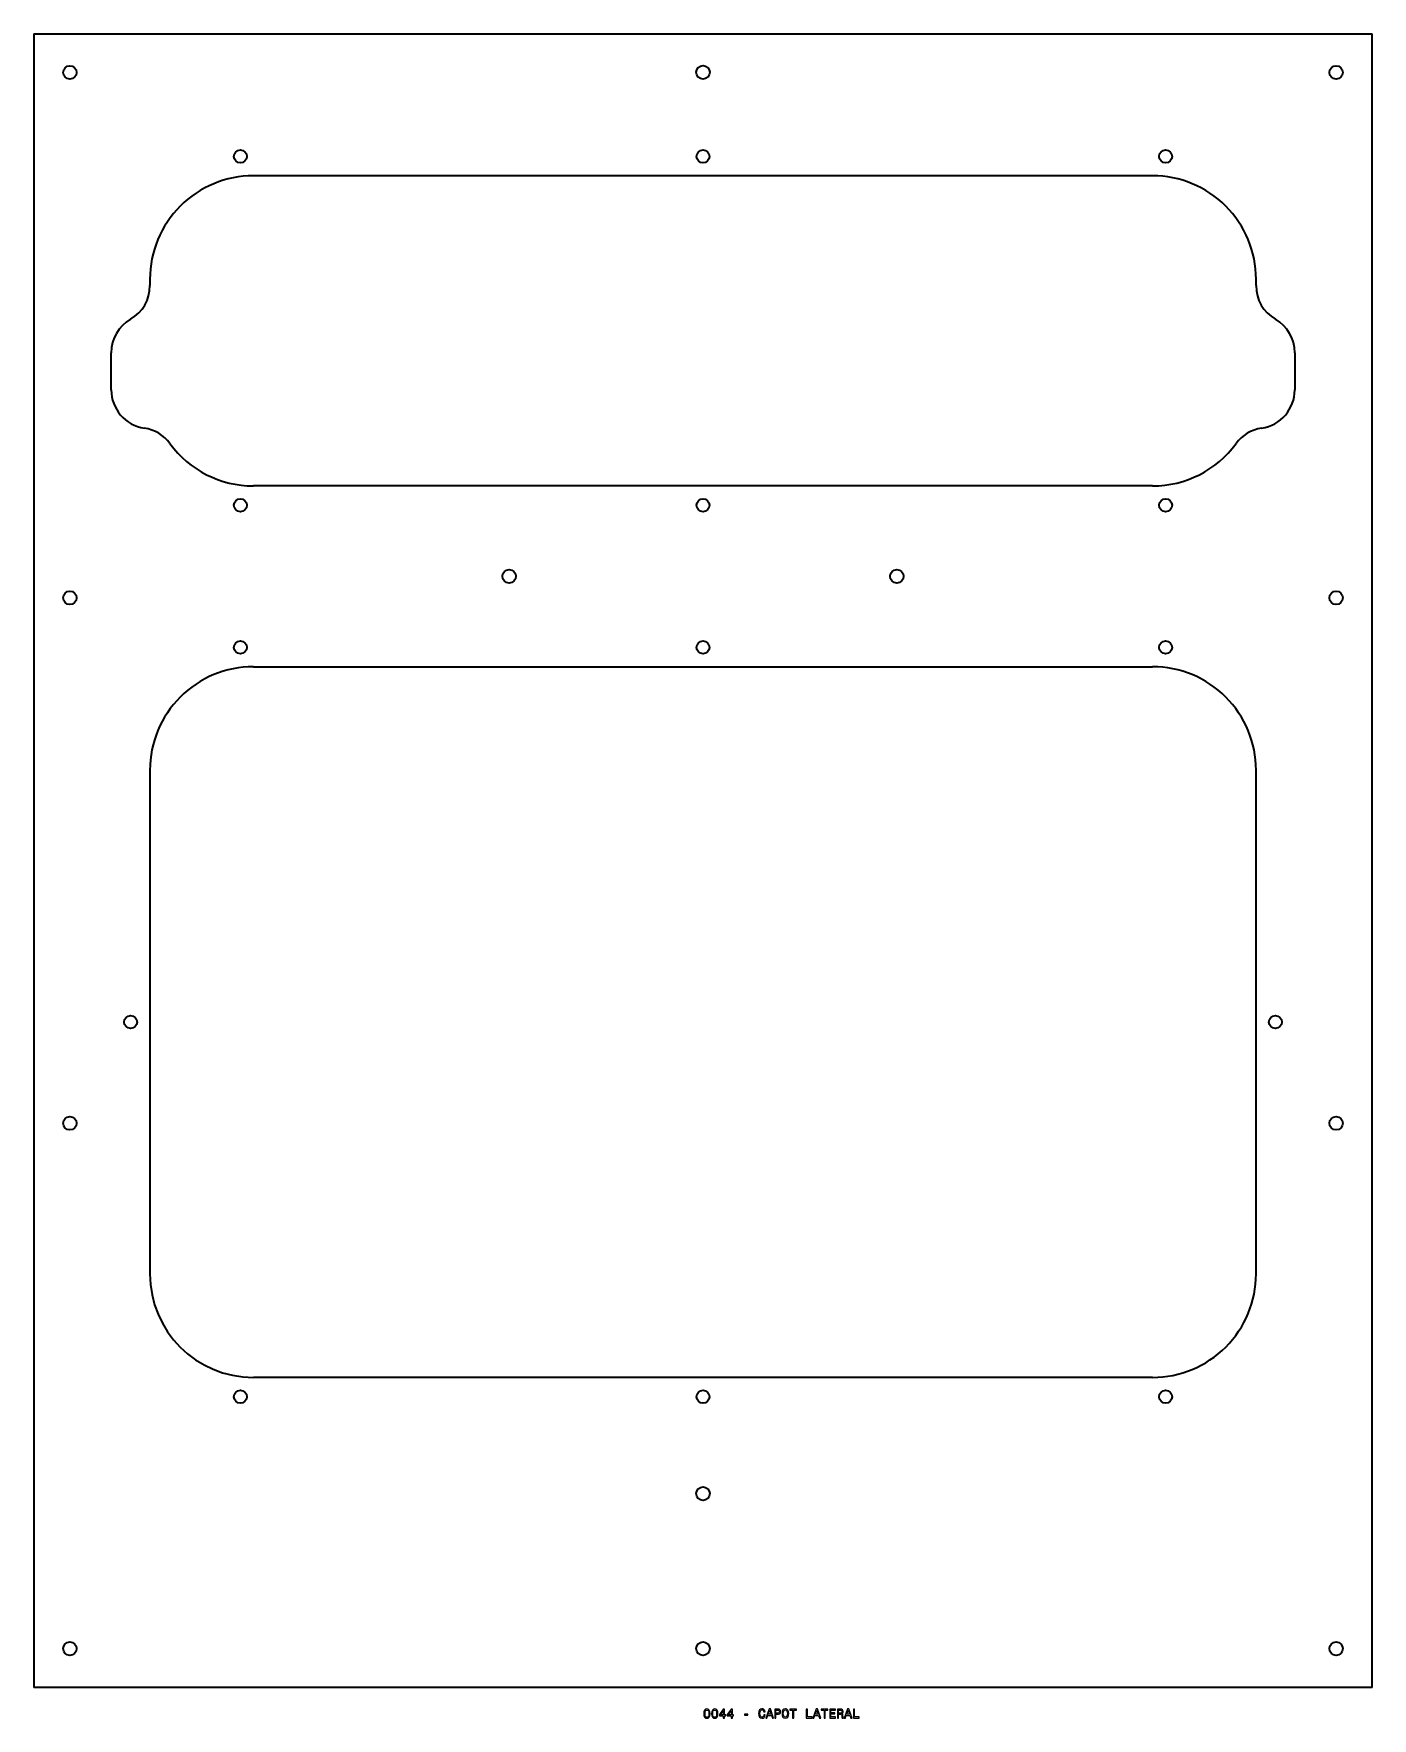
# Model space of a CAD drawing. Extents: x 336 to 854, y 89 to 740.
import ezdxf

# ---------------------------------------------------------------- set-up
doc = ezdxf.new("R2010")
doc.units = 0

msp = doc.modelspace()

# ---------------------------------------------------------------- linework, layer by layer
at = {"color": 7, "lineweight": 35}
for p, q in [((335.5, 740.5), (335.5, 100.5)), ((335.5, 740.5), (853.5, 740.5)), ((853.5, 100.5), (853.5, 740.5)), ((768.5, 685.5), (420.5, 685.5)), ((768.5, 565.5), (420.5, 565.5)), ((420.5, 495.5), (768.5, 495.5)), ((380.5, 455.5), (380.5, 260.5)), ((808.5, 260.5), (808.5, 455.5)), ((768.5, 220.5), (420.5, 220.5)), ((853.5, 100.5), (335.5, 100.5))]:
    msp.add_line(p, q, dxfattribs=at)
at = {"color": 7, "lineweight": 35, "ltscale": 0.0625}
for p, q in [((380.5, 645.5), (380.5, 643)), ((808.5, 643), (808.5, 645.5))]:
    msp.add_line(p, q, dxfattribs=at)
at = {"color": 7, "lineweight": 35, "ltscale": 0.358482}
for p, q in [((365.5, 602.679932), (365.5, 617.019226)), ((823.5, 617.019226), (823.5, 602.679932))]:
    msp.add_line(p, q, dxfattribs=at)
at = {"color": 7, "lineweight": 13}
for points in [[(594.802612, 90.353027), (594.878235, 89.561241), (595.115295, 88.996399), (595.49353, 88.653458), (596.018005, 88.542503), (596.537476, 88.653458), (596.91571, 88.996399), (597.147705, 89.561241), (597.228394, 90.353027), (597.147705, 91.139771), (597.05188, 91.452446), (596.91571, 91.709656), (596.537476, 92.052597), (596.018005, 92.168587), (595.49353, 92.052597), (595.115295, 91.704613), (594.878235, 91.139771)], [(595.286743, 90.353027), (595.327087, 90.963257), (595.453186, 91.402016), (595.680115, 91.659225), (596.018005, 91.75), (596.350891, 91.659225), (596.57782, 91.402016), (596.703918, 90.963257), (596.744263, 90.353027), (596.703918, 89.737755), (596.57782, 89.298988), (596.350891, 89.041786), (596.018005, 88.956055), (595.680115, 89.041786), (595.453186, 89.298988), (595.327087, 89.737755)], [(597.838623, 90.353027), (597.914246, 89.561241), (598.151306, 88.996399), (598.529541, 88.653458), (599.054016, 88.542503), (599.573486, 88.653458), (599.951721, 88.996399), (600.183716, 89.561241), (600.264404, 90.353027), (600.183716, 91.139771), (600.087891, 91.452446), (599.951721, 91.709656), (599.573486, 92.052597), (599.054016, 92.168587), (598.529541, 92.052597), (598.151306, 91.704613), (597.914246, 91.139771)], [(598.322754, 90.353027), (598.363098, 90.963257), (598.489197, 91.402016), (598.716125, 91.659225), (599.054016, 91.75), (599.386902, 91.659225), (599.613831, 91.402016), (599.739929, 90.963257), (599.780273, 90.353027), (599.739929, 89.737755), (599.613831, 89.298988), (599.386902, 89.041786), (599.054016, 88.956055), (598.716125, 89.041786), (598.489197, 89.298988), (598.363098, 89.737755)], [(602.367432, 88.643372), (602.82135, 88.643372), (602.82135, 89.510803), (603.320618, 89.510803), (603.320618, 89.914268), (602.82135, 89.914268), (602.82135, 92.067726), (602.362366, 92.067726), (600.829224, 89.954613), (600.829224, 89.510803), (602.367432, 89.510803)], [(601.252869, 89.914268), (602.367432, 91.482712), (602.367432, 89.914268)], [(605.403442, 88.643372), (605.857361, 88.643372), (605.857361, 89.510803), (606.356628, 89.510803), (606.356628, 89.914268), (605.857361, 89.914268), (605.857361, 92.067726), (605.398438, 92.067726), (603.865295, 89.954613), (603.865295, 89.510803), (605.403442, 89.510803)], [(604.288879, 89.914268), (605.403442, 91.482712), (605.403442, 89.914268)], [(618.087158, 89.944527), (617.986328, 89.520897), (617.819885, 89.2183), (617.587891, 89.0317), (617.315552, 88.971184), (616.987732, 89.061958), (616.73053, 89.334297), (616.559082, 89.778099), (616.503601, 90.393372), (616.559082, 91.003601), (616.725525, 91.452446), (616.982727, 91.724785), (617.315552, 91.820602), (617.557617, 91.770172), (617.764404, 91.62896), (617.925781, 91.402016), (618.036743, 91.08934), (618.515869, 91.08934), (618.364563, 91.568443), (618.102295, 91.931557), (617.744263, 92.158501), (617.315552, 92.239197), (616.781006, 92.113113), (616.372498, 91.760086), (616.110229, 91.180115), (616.01947, 90.393372), (616.110229, 89.606628), (616.372498, 89.026657), (616.781006, 88.668587), (617.315552, 88.547554), (617.784607, 88.643372), (618.162842, 88.91066), (618.430115, 89.349426), (618.57135, 89.944527)], [(618.773071, 88.643372), (619.237061, 88.643372), (619.605164, 89.672188), (621.002136, 89.672188), (621.3703, 88.643372), (621.84436, 88.643372), (620.563416, 92.148415), (620.049011, 92.148415)], [(619.766602, 90.100861), (620.306213, 91.644089), (620.845825, 90.100861)], [(622.278076, 88.643372), (622.742065, 88.643372), (622.742065, 90.12104), (623.25647, 90.12104), (623.77594, 90.146255), (624.189453, 90.322769), (624.456787, 90.665703), (624.547546, 91.134727), (624.476929, 91.568443), (624.275208, 91.886169), (623.942383, 92.077812), (623.488464, 92.143372), (622.278076, 92.143372)], [(623.362366, 91.714699), (623.664978, 91.684441), (623.886902, 91.588615), (624.018005, 91.412102), (624.063416, 91.134727), (624.012939, 90.842216), (623.876831, 90.665703), (623.644836, 90.574928), (623.327087, 90.549713), (622.742065, 90.549713), (622.742065, 91.714699)], [(625.082153, 90.393372), (625.172913, 89.606628), (625.435181, 89.026657), (625.843628, 88.668587), (626.378235, 88.547554), (626.907776, 88.668587), (627.32135, 89.026657), (627.578552, 89.606628), (627.674377, 90.393372), (627.578552, 91.175072), (627.46759, 91.492798), (627.32135, 91.755043), (626.907776, 92.113113), (626.65564, 92.203888), (626.378235, 92.239197), (625.838623, 92.113113), (625.430115, 91.760086), (625.172913, 91.180115)], [(625.566284, 90.393372), (625.621765, 91.003601), (625.788208, 91.452446), (626.04541, 91.724785), (626.378235, 91.820602), (626.706055, 91.724785), (626.963257, 91.447403), (627.1297, 90.998558), (627.190186, 90.393372), (627.1297, 89.783142), (626.963257, 89.334297), (626.706055, 89.061958), (626.378235, 88.971184), (626.04541, 89.061958), (625.788208, 89.334297), (625.621765, 89.778099)], [(629.182251, 88.643372), (629.64624, 88.643372), (629.64624, 91.719742), (630.705322, 91.719742), (630.705322, 92.143372), (628.118164, 92.143372), (628.118164, 91.719742), (629.182251, 91.719742)], [(634.462524, 88.643372), (636.711792, 88.643372), (636.711792, 89.067001), (634.926514, 89.067001), (634.926514, 92.143372), (634.462524, 92.143372)], [(636.989197, 88.643372), (637.453186, 88.643372), (637.821289, 89.672188), (639.218323, 89.672188), (639.586426, 88.643372), (640.060486, 88.643372), (638.779541, 92.148415), (638.265137, 92.148415)], [(637.982727, 90.100861), (638.522339, 91.644089), (639.061951, 90.100861)], [(641.326355, 88.643372), (641.790344, 88.643372), (641.790344, 91.719742), (642.849426, 91.719742), (642.849426, 92.143372), (640.262268, 92.143372), (640.262268, 91.719742), (641.326355, 91.719742)], [(643.535278, 88.643372), (645.754333, 88.643372), (645.754333, 89.067001), (643.999268, 89.067001), (643.999268, 90.252159), (645.562683, 90.252159), (645.562683, 90.670746), (643.999268, 90.670746), (643.999268, 91.719742), (645.713989, 91.719742), (645.713989, 92.143372), (643.535278, 92.143372)], [(646.505737, 88.643372), (646.974792, 88.643372), (646.974792, 90.12104), (647.453857, 90.12104), (647.806885, 90.105911), (648.028809, 90.035301), (648.149841, 89.868874), (648.200256, 89.571327), (648.225525, 89.117432), (648.255737, 88.819885), (648.316284, 88.643372), (648.845825, 88.643372), (648.845825, 88.739189), (648.729797, 88.880402), (648.689453, 89.142654), (648.654175, 89.707489), (648.56842, 90.126083), (648.452454, 90.257202), (648.270874, 90.353027), (648.472595, 90.479103), (648.613831, 90.655617), (648.70459, 90.877518), (648.734863, 91.144814), (648.664246, 91.568443), (648.462524, 91.886169), (648.1297, 92.077812), (647.675781, 92.143372), (646.505737, 92.143372)], [(647.544678, 91.714699), (647.852295, 91.684441), (648.069153, 91.588615), (648.205322, 91.412102), (648.250732, 91.134727), (648.200256, 90.842216), (648.064087, 90.665703), (647.832153, 90.574928), (647.514404, 90.549713), (646.974792, 90.549713), (646.974792, 91.714699)], [(649.133301, 88.643372), (649.597229, 88.643372), (649.965393, 89.672188), (651.362366, 89.672188), (651.73053, 88.643372), (652.20459, 88.643372), (650.923645, 92.148415), (650.409241, 92.148415)], [(650.12677, 90.100861), (650.666443, 91.644089), (651.206055, 90.100861)], [(652.67865, 88.643372), (654.927917, 88.643372), (654.927917, 89.067001), (653.142639, 89.067001), (653.142639, 92.143372), (652.67865, 92.143372)], [(610.587891, 89.798271), (611.80835, 89.798271), (611.80835, 90.196686), (610.587891, 90.196686)]]:
    msp.add_lwpolyline(points, close=True, dxfattribs=at)
at = {"color": 7, "lineweight": 35}
for centre, radius in [((349.5, 725.5), 2.6), ((594.5, 725.549805), 2.6), ((839.5, 725.5), 2.6), ((415.5, 693), 2.5), ((594.5, 693), 2.5), ((773.5, 693), 2.5), ((415.5, 558), 2.5), ((594.5, 558), 2.5), ((773.5, 558), 2.5), ((519.5, 530.5), 2.6), ((669.5, 530.5), 2.6), ((349.5, 522.166687), 2.6), ((839.5, 522.166687), 2.6), ((415.5, 503), 2.5), ((594.5, 503), 2.5), ((773.5, 503), 2.5), ((373, 358), 2.5), ((816, 358), 2.5), ((349.5, 318.833344), 2.6), ((839.5, 318.833344), 2.6), ((415.5, 213), 2.5), ((594.5, 213), 2.5), ((773.5, 213), 2.5), ((594.5, 175.5), 2.6), ((349.5, 115.5), 2.6), ((594.5, 115.5), 2.6), ((839.5, 115.5), 2.6)]:
    msp.add_circle(centre, radius, dxfattribs=at)
for centre, radius, start, end in [((420.5, 645.5), 40, 90.000003, 180.000005), ((768.5, 645.5), 40, 0, 90.000003), ((365.5, 643), 15, 299.999998, 360), ((823.5, 643), 15, 180.000005, 239.999997), ((380.5, 617.019226), 15, 120.000003, 180.000005), ((808.5, 617.019226), 15, 0, 60.000002), ((380.5, 602.679932), 15, 180.000005, 261.622962), ((808.5, 602.679932), 15, 278.37704, 360), ((376.129395, 573), 15, 36.221545, 81.62296), ((812.870605, 573), 15, 98.377038, 143.77846), ((420.5, 605.5), 40, 216.22154, 269.999997), ((768.5, 605.5), 40, 269.999997, 323.778455), ((420.5, 455.5), 40, 90.000003, 180.000005), ((768.5, 455.5), 40, 0, 90.000003), ((420.5, 260.5), 40, 180.000005, 269.999997), ((768.5, 260.5), 40, 269.999997, 360)]:
    msp.add_arc(centre, radius, start, end, dxfattribs=at)

doc.saveas('drawing.dxf')
